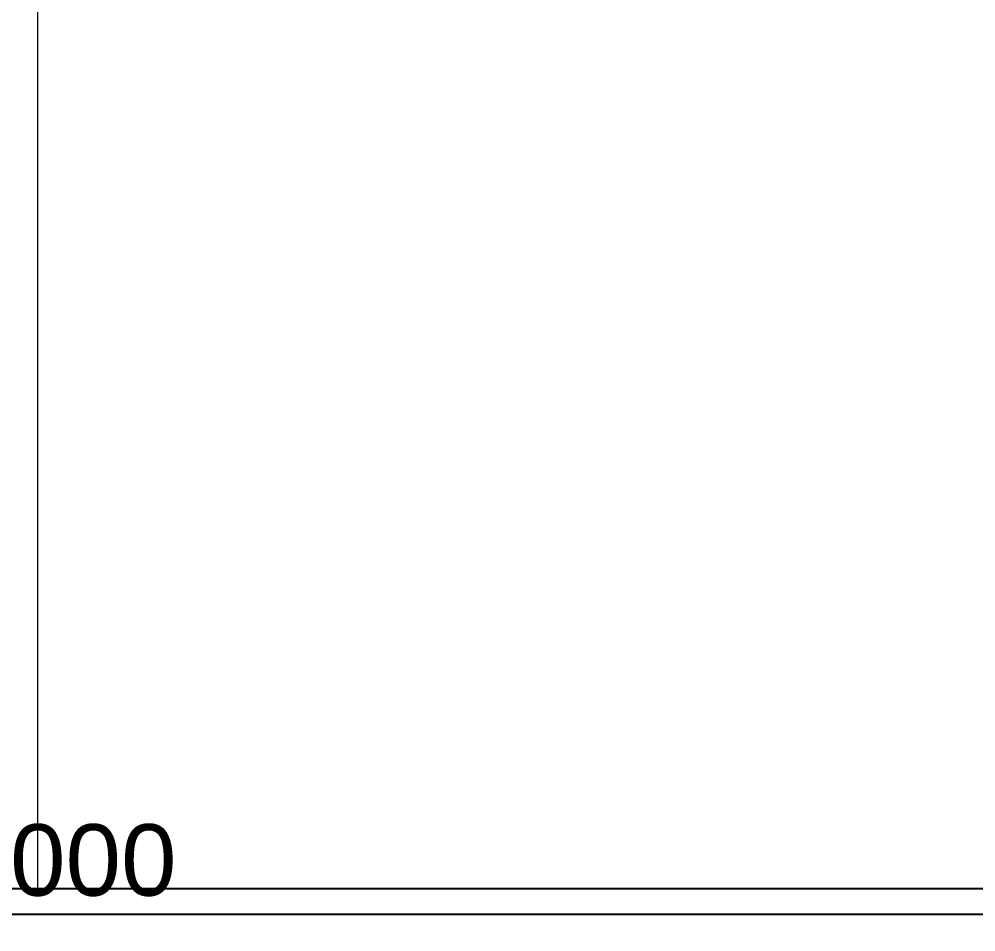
# Model space of a CAD drawing. Header units: millimetres. Extents: x -52000 to 48850, y -48850 to 51750.
# Drawn here: x -366 to 18389, y -48850 to -30955 of the extents above; entities that cross this region are included whole.
import ezdxf

# ---------------------------------------------------------------- set-up
doc = ezdxf.new("R2010")
doc.units = ezdxf.units.MM
for name, color, linetype, lineweight in [('D-BMK-AXIS', 7, 'Continuous', 13), ('D-STR-BASE', 7, 'Continuous', 25), ('D-STR-DIM', 7, 'Continuous', 13)]:
    doc.layers.add(name, color=color, linetype=linetype, lineweight=lineweight)
doc.styles.add('OpenSansCondensed-Light', font='OpenSansCondensed-Light.ttf')
doc.styles.add('TOWER_UNICODE', font='Arial Unicode.ttf')
doc.dimstyles.new('EZDXF', dxfattribs={"dimtxt": 0.25, "dimasz": 0.175, "dimexe": 0.375, "dimexo": 0.125, "dimgap": 0.1, "dimtad": 1, "dimlfac": 100, "dimzin": 12, "dimdsep": 46, "dimtxsty": 'OpenSansCondensed-Light', "dimblk": 'ARCHTICK', "dimcen": 2.5, "dimazin": 3, "dimtfac": 0.5, "dimtmove": 2, "dimatfit": 3})

# ---------------------------------------------------------------- blocks, each defined once
blk = doc.blocks.new('_ARCHTICK')
at = {"color": 0, "linetype": 'BYBLOCK', "const_width": 0.15}
blk.add_lwpolyline([(-0.5, -0.5), (0.5, 0.5)], dxfattribs=at)

msp = doc.modelspace()

# ---------------------------------------------------------------- linework, layer by layer
at = {"layer": 'D-BMK-AXIS'}
msp.add_line((0, -48000), (0, 48000), dxfattribs=at)
at = {"layer": 'D-STR-BASE'}
msp.add_lwpolyline([(-48000, -48000), (48000, -48000), (48000, 48000), (-48000, 48000)], close=True, dxfattribs=at)

# ---------------------------------------------------------------- dimensions: what is measured, and where the dimension line sits
at = {"layer": 'D-STR-DIM'}
msp.add_linear_dim(base=(-40000, -48500), p1=(-40000, -40000), p2=(40000, -40000), dimstyle='EZDXF', override={"dimtxt": 1400, "dimasz": 625, "dimexe": 350, "dimexo": 300, "dimgap": 350, "dimtad": 1, "dimdec": 0, "dimlfac": 1, "dimlunit": 2, "dimtxsty": 'TOWER_UNICODE', "dimclrd": 7, "dimclre": 7, "dimclrt": 7}, dxfattribs=at).render()

doc.saveas('drawing.dxf')
